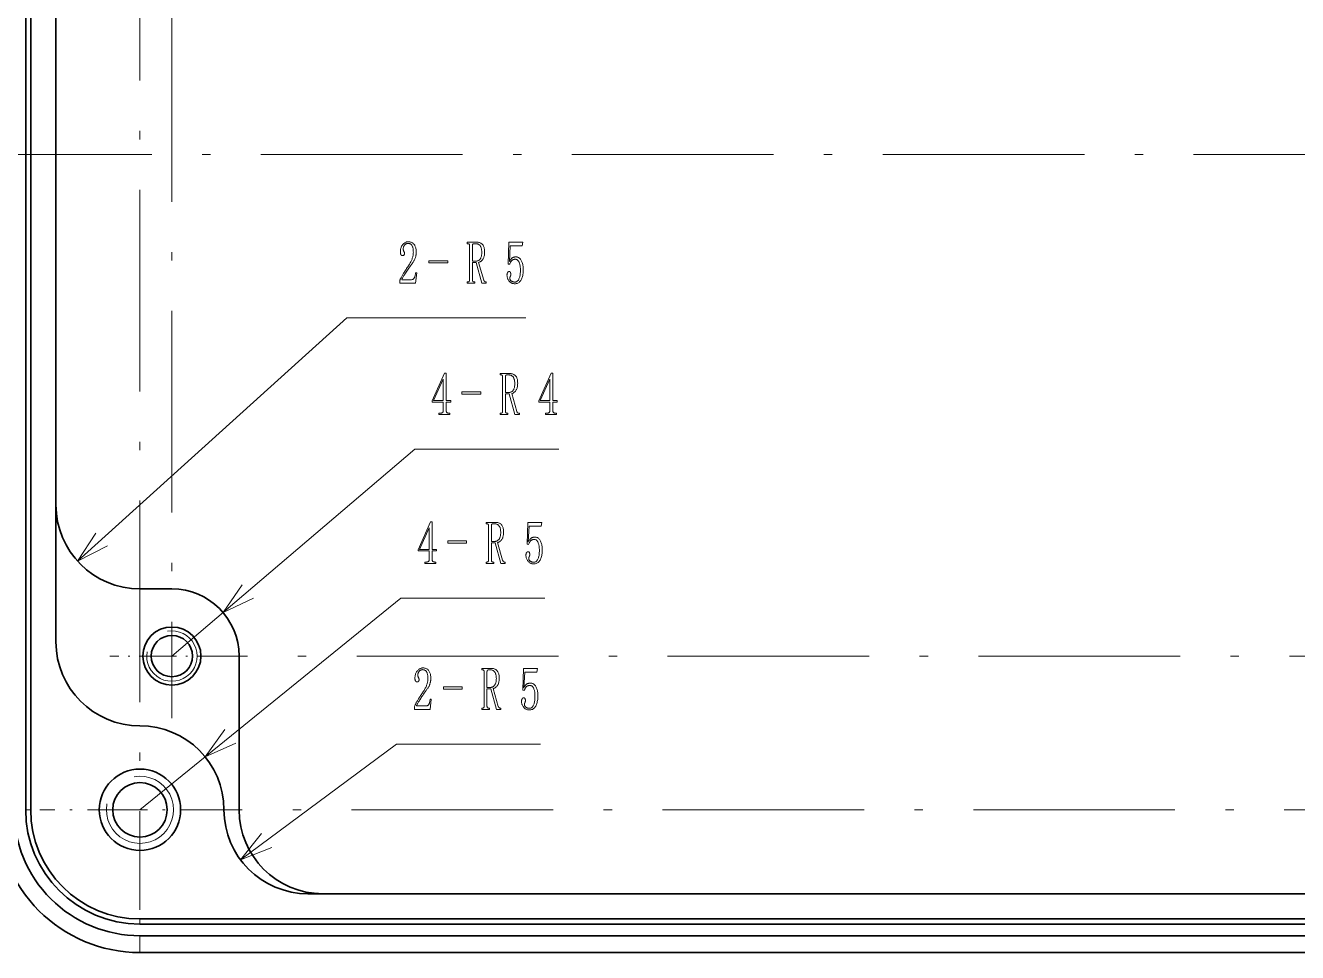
# Model space of a CAD drawing. Extents: x 20 to 415, y 10 to 290.
# Drawn here: x 95.7 to 171.4, y 81.9 to 137.1 of the extents above; entities that cross this region are included whole.
import ezdxf

# ---------------------------------------------------------------- set-up
doc = ezdxf.new("R2010")
doc.units = 0
doc.linetypes.add('DASHDOT', pattern=[18.5, 12, -3, 0.5, -3])

msp = doc.modelspace()

# ---------------------------------------------------------------- linework, layer by layer
at = {"color": 7, "lineweight": 35}
for p, q in [((95.734, 168.392), (95.734, 90.392)), ((96.034, 168.392), (96.034, 90.392)), ((97.534, 100.392), (97.534, 158.392)), ((205.534, 85.392), (112.534, 85.392)), ((102.534, 83.892), (215.534, 83.892)), ((102.534, 83.592), (215.534, 83.592)), ((102.534, 82.892), (215.534, 82.892)), ((102.534, 81.892), (215.534, 81.892))]:
    msp.add_line(p, q, dxfattribs=at)
at = {"color": 7, "linetype": 'DASHDOT', "lineweight": 13}
for p, q in [((102.534, 164.301), (102.534, 84.43)), ((104.434, 157.088), (104.434, 95.847)), ((91.234, 129.392), (226.834, 129.392)), ((219.931, 99.542), (107.581, 99.542)), ((219.626, 90.392), (106.338, 90.392))]:
    msp.add_line(p, q, dxfattribs=at)
at = {"color": 7, "lineweight": 13}
msp.add_line((98.826, 105.187), (114.843, 119.679), dxfattribs=at)
at = {"color": 7, "lineweight": 13, "ltscale": 0.266497}
msp.add_line((114.843, 119.679), (125.503, 119.679), dxfattribs=at)
at = {"color": 7, "lineweight": 13, "ltscale": 0.475}
msp.add_line((104.434, 99.542), (118.897, 111.864), dxfattribs=at)
at = {"color": 7, "lineweight": 13, "ltscale": 0.213928}
msp.add_line((118.897, 111.864), (127.454, 111.864), dxfattribs=at)
at = {"color": 7, "lineweight": 35, "ltscale": 0.0475}
msp.add_line((104.434, 103.542), (102.534, 103.542), dxfattribs=at)
at = {"color": 7, "lineweight": 13, "ltscale": 0.5}
msp.add_line((102.534, 90.392), (118.06, 102.999), dxfattribs=at)
at = {"color": 7, "lineweight": 13, "ltscale": 0.214286}
for p, q in [((118.06, 102.999), (126.631, 102.999)), ((117.799, 94.306), (126.371, 94.306))]:
    msp.add_line(p, q, dxfattribs=at)
at = {"color": 7, "linetype": 'DASHDOT', "lineweight": 13, "ltscale": 0.184719}
msp.add_line((108.128, 99.542), (100.74, 99.542), dxfattribs=at)
at = {"color": 7, "lineweight": 35, "ltscale": 0.22875}
msp.add_line((108.434, 99.542), (108.434, 90.392), dxfattribs=at)
at = {"color": 7, "lineweight": 13, "ltscale": 0.289021}
msp.add_line((108.521, 87.409), (117.799, 94.306), dxfattribs=at)
at = {"color": 7, "lineweight": 13, "ltscale": 0.0075}
for p, q in [((95.734, 90.392), (96.034, 90.392)), ((102.534, 83.592), (102.534, 83.892))]:
    msp.add_line(p, q, dxfattribs=at)
at = {"color": 7, "linetype": 'DASHDOT', "lineweight": 13, "ltscale": 0.298086}
msp.add_line((108.496, 90.392), (96.572, 90.392), dxfattribs=at)
at = {"color": 7, "lineweight": 13, "ltscale": 0.025}
msp.add_line((102.534, 81.892), (102.534, 82.892), dxfattribs=at)
at = {"color": 7, "lineweight": 13}
for points in [[(118.803, 123.579), (118.802, 123.629), (118.8, 123.677), (118.796, 123.722), (118.79, 123.765), (118.783, 123.806), (118.775, 123.844), (118.765, 123.879), (118.753, 123.913), (118.739, 123.943), (118.724, 123.972), (118.708, 123.998), (118.69, 124.021), (118.67, 124.041), (118.649, 124.059), (118.626, 124.074), (118.602, 124.086), (118.576, 124.095), (118.548, 124.102), (118.519, 124.106), (118.489, 124.107), (118.466, 124.107), (118.444, 124.104), (118.423, 124.099), (118.402, 124.093), (118.382, 124.084), (118.362, 124.074), (118.343, 124.062), (118.324, 124.048), (118.306, 124.032), (118.289, 124.015), (118.272, 123.996), (118.258, 123.975), (118.245, 123.954), (118.234, 123.932), (118.224, 123.909), (118.217, 123.885), (118.211, 123.86), (118.206, 123.834), (118.204, 123.807), (118.203, 123.779), (118.203, 123.762), (118.204, 123.746), (118.206, 123.73), (118.209, 123.715), (118.212, 123.7), (118.216, 123.686), (118.221, 123.673), (118.226, 123.66), (118.232, 123.648), (118.239, 123.636), (118.246, 123.625), (118.252, 123.613), (118.257, 123.602), (118.262, 123.59), (118.266, 123.579), (118.269, 123.567), (118.271, 123.556), (118.273, 123.545), (118.274, 123.533), (118.274, 123.522), (118.274, 123.508), (118.273, 123.495), (118.272, 123.482), (118.27, 123.47), (118.267, 123.459), (118.264, 123.449), (118.26, 123.439), (118.256, 123.43), (118.251, 123.422), (118.246, 123.415), (118.24, 123.408), (118.234, 123.402), (118.227, 123.396), (118.221, 123.392), (118.214, 123.388), (118.206, 123.385), (118.199, 123.382), (118.191, 123.38), (118.183, 123.379), (118.174, 123.379), (118.161, 123.379), (118.147, 123.381), (118.135, 123.383), (118.123, 123.387), (118.112, 123.391), (118.102, 123.397), (118.092, 123.403), (118.083, 123.411), (118.075, 123.419), (118.067, 123.429), (118.061, 123.44), (118.054, 123.451), (118.049, 123.465), (118.044, 123.479), (118.041, 123.495), (118.037, 123.512), (118.035, 123.53), (118.033, 123.55), (118.032, 123.571), (118.032, 123.593), (118.033, 123.652), (118.038, 123.707), (118.045, 123.76), (118.056, 123.81), (118.069, 123.857), (118.086, 123.902), (118.105, 123.943), (118.128, 123.982), (118.153, 124.017), (118.182, 124.05), (118.212, 124.08), (118.242, 124.107), (118.274, 124.13), (118.305, 124.151), (118.337, 124.168), (118.369, 124.182), (118.402, 124.193), (118.435, 124.201), (118.469, 124.206), (118.503, 124.207), (118.55, 124.206), (118.595, 124.201), (118.637, 124.192), (118.677, 124.18), (118.714, 124.165), (118.748, 124.146), (118.78, 124.123), (118.809, 124.098), (118.836, 124.069), (118.86, 124.036), (118.882, 124.001), (118.901, 123.964), (118.918, 123.925), (118.933, 123.885), (118.946, 123.843), (118.956, 123.799), (118.964, 123.754), (118.97, 123.707), (118.973, 123.658), (118.974, 123.607), (118.974, 123.573), (118.972, 123.539), (118.97, 123.505), (118.966, 123.47), (118.962, 123.436), (118.956, 123.402), (118.95, 123.367), (118.942, 123.333), (118.934, 123.299), (118.924, 123.265), (118.914, 123.23), (118.901, 123.197), (118.887, 123.163), (118.872, 123.13), (118.855, 123.097), (118.836, 123.064), (118.816, 123.032), (118.794, 122.999), (118.771, 122.968), (118.746, 122.936), (118.69, 122.858), (118.637, 122.782), (118.586, 122.71), (118.538, 122.64), (118.492, 122.574), (118.449, 122.51), (118.409, 122.45), (118.371, 122.392), (118.336, 122.338), (118.303, 122.286), (118.273, 122.238), (118.245, 122.193), (118.22, 122.151), (118.198, 122.112), (118.178, 122.077), (118.161, 122.045), (118.146, 122.017), (118.134, 121.991), (118.124, 121.969), (118.117, 121.95), (118.703, 121.95), (118.723, 121.951), (118.741, 121.954), (118.759, 121.959), (118.776, 121.966), (118.792, 121.975), (118.808, 121.986), (118.822, 121.999), (118.836, 122.014), (118.848, 122.031), (118.86, 122.05), (118.871, 122.071), (118.881, 122.094), (118.891, 122.119), (118.899, 122.146), (118.907, 122.175), (118.913, 122.206), (118.919, 122.239), (118.924, 122.274), (118.928, 122.311), (118.932, 122.35), (119.003, 122.35), (118.932, 121.736), (118.003, 121.736), (118.003, 121.922), (118.015, 121.948), (118.028, 121.976), (118.042, 122.005), (118.058, 122.036), (118.074, 122.068), (118.092, 122.102), (118.111, 122.137), (118.131, 122.173), (118.152, 122.211), (118.174, 122.25), (118.198, 122.291), (118.223, 122.333), (118.249, 122.377), (118.277, 122.422), (118.307, 122.468), (118.337, 122.516), (118.369, 122.565), (118.403, 122.616), (118.438, 122.668), (118.474, 122.722), (118.508, 122.77), (118.539, 122.818), (118.569, 122.865), (118.597, 122.911), (118.623, 122.957), (118.647, 123.003), (118.669, 123.048), (118.689, 123.092), (118.708, 123.136), (118.724, 123.179), (118.739, 123.221), (118.753, 123.263), (118.765, 123.305), (118.775, 123.346), (118.783, 123.386), (118.79, 123.426), (118.796, 123.465), (118.8, 123.503), (118.802, 123.541)], [(123.046, 123.607), (123.045, 123.552), (123.042, 123.498), (123.036, 123.448), (123.029, 123.399), (123.019, 123.354), (123.007, 123.311), (122.993, 123.27), (122.977, 123.233), (122.959, 123.197), (122.939, 123.165), (122.917, 123.134), (122.894, 123.107), (122.871, 123.082), (122.847, 123.059), (122.823, 123.04), (122.797, 123.022), (122.771, 123.008), (122.744, 122.995), (122.717, 122.986), (122.689, 122.979), (122.989, 121.922), (122.994, 121.911), (123, 121.9), (123.005, 121.891), (123.01, 121.882), (123.016, 121.874), (123.02, 121.866), (123.025, 121.859), (123.03, 121.853), (123.034, 121.848), (123.039, 121.843), (123.043, 121.839), (123.048, 121.835), (123.052, 121.832), (123.057, 121.829), (123.062, 121.827), (123.067, 121.825), (123.072, 121.824), (123.078, 121.823), (123.083, 121.822), (123.089, 121.822), (123.146, 121.822), (123.146, 121.736), (122.874, 121.736), (122.546, 122.965), (122.317, 122.965), (122.317, 121.936), (122.318, 121.925), (122.318, 121.914), (122.319, 121.904), (122.321, 121.895), (122.323, 121.886), (122.325, 121.878), (122.328, 121.87), (122.331, 121.863), (122.335, 121.856), (122.339, 121.85), (122.343, 121.845), (122.348, 121.84), (122.354, 121.836), (122.359, 121.832), (122.366, 121.829), (122.372, 121.826), (122.379, 121.824), (122.387, 121.823), (122.395, 121.822), (122.403, 121.822), (122.46, 121.822), (122.46, 121.736), (122.003, 121.736), (122.003, 121.822), (122.06, 121.822), (122.071, 121.822), (122.081, 121.823), (122.091, 121.824), (122.099, 121.826), (122.107, 121.829), (122.113, 121.832), (122.119, 121.836), (122.124, 121.84), (122.128, 121.845), (122.132, 121.85), (122.134, 121.856), (122.137, 121.863), (122.139, 121.87), (122.141, 121.878), (122.142, 121.886), (122.144, 121.895), (122.145, 121.904), (122.145, 121.914), (122.146, 121.925), (122.146, 121.936), (122.146, 123.979), (122.146, 123.99), (122.145, 124.001), (122.145, 124.011), (122.144, 124.02), (122.142, 124.029), (122.141, 124.037), (122.139, 124.045), (122.137, 124.052), (122.134, 124.059), (122.132, 124.065), (122.128, 124.07), (122.124, 124.075), (122.119, 124.079), (122.113, 124.083), (122.107, 124.086), (122.099, 124.089), (122.091, 124.091), (122.081, 124.092), (122.071, 124.093), (122.06, 124.093), (122.003, 124.093), (122.003, 124.179), (122.574, 124.179), (122.619, 124.177), (122.662, 124.173), (122.702, 124.166), (122.74, 124.156), (122.776, 124.143), (122.81, 124.127), (122.842, 124.109), (122.872, 124.087), (122.899, 124.063), (122.924, 124.036), (122.948, 124.006), (122.968, 123.973), (122.986, 123.937), (123.002, 123.899), (123.016, 123.857), (123.026, 123.813), (123.035, 123.766), (123.041, 123.716), (123.045, 123.663)], [(124.917, 123.307), (124.954, 123.305), (124.989, 123.299), (125.023, 123.289), (125.056, 123.274), (125.087, 123.256), (125.117, 123.233), (125.146, 123.206), (125.173, 123.175), (125.2, 123.14), (125.224, 123.1), (125.248, 123.058), (125.268, 123.012), (125.286, 122.964), (125.302, 122.913), (125.316, 122.859), (125.326, 122.803), (125.335, 122.744), (125.341, 122.682), (125.345, 122.618), (125.346, 122.55), (125.345, 122.475), (125.341, 122.402), (125.334, 122.333), (125.325, 122.267), (125.314, 122.204), (125.3, 122.144), (125.283, 122.087), (125.264, 122.034), (125.242, 121.983), (125.217, 121.936), (125.19, 121.893), (125.161, 121.854), (125.129, 121.819), (125.094, 121.79), (125.057, 121.765), (125.017, 121.744), (124.974, 121.728), (124.929, 121.717), (124.882, 121.71), (124.832, 121.707), (124.795, 121.709), (124.759, 121.713), (124.725, 121.721), (124.691, 121.731), (124.658, 121.745), (124.627, 121.761), (124.596, 121.781), (124.566, 121.803), (124.538, 121.829), (124.51, 121.857), (124.484, 121.888), (124.461, 121.92), (124.441, 121.953), (124.423, 121.988), (124.408, 122.024), (124.396, 122.061), (124.387, 122.099), (124.38, 122.139), (124.376, 122.18), (124.374, 122.222), (124.375, 122.239), (124.376, 122.255), (124.378, 122.271), (124.38, 122.287), (124.383, 122.302), (124.387, 122.317), (124.392, 122.331), (124.397, 122.345), (124.403, 122.359), (124.41, 122.372), (124.418, 122.384), (124.425, 122.395), (124.434, 122.405), (124.442, 122.413), (124.451, 122.42), (124.461, 122.426), (124.471, 122.43), (124.481, 122.433), (124.492, 122.435), (124.503, 122.436), (124.514, 122.435), (124.524, 122.434), (124.534, 122.431), (124.543, 122.427), (124.551, 122.422), (124.559, 122.415), (124.566, 122.408), (124.572, 122.399), (124.577, 122.39), (124.582, 122.379), (124.586, 122.368), (124.589, 122.357), (124.593, 122.346), (124.595, 122.335), (124.598, 122.325), (124.6, 122.315), (124.601, 122.306), (124.602, 122.297), (124.603, 122.288), (124.603, 122.279), (124.603, 122.262), (124.602, 122.246), (124.6, 122.231), (124.598, 122.216), (124.596, 122.202), (124.593, 122.189), (124.589, 122.176), (124.585, 122.165), (124.58, 122.154), (124.574, 122.143), (124.569, 122.133), (124.564, 122.123), (124.56, 122.113), (124.556, 122.102), (124.553, 122.091), (124.55, 122.081), (124.548, 122.07), (124.547, 122.059), (124.546, 122.047), (124.546, 122.036), (124.547, 122.014), (124.55, 121.993), (124.554, 121.973), (124.561, 121.954), (124.569, 121.936), (124.579, 121.919), (124.591, 121.904), (124.605, 121.89), (124.621, 121.877), (124.639, 121.865), (124.658, 121.854), (124.677, 121.844), (124.696, 121.835), (124.716, 121.828), (124.737, 121.822), (124.758, 121.817), (124.779, 121.813), (124.801, 121.81), (124.823, 121.808), (124.846, 121.807), (124.877, 121.809), (124.906, 121.815), (124.934, 121.824), (124.96, 121.837), (124.985, 121.854), (125.009, 121.874), (125.031, 121.898), (125.052, 121.926), (125.071, 121.958), (125.089, 121.993), (125.105, 122.032), (125.12, 122.074), (125.132, 122.119), (125.144, 122.167), (125.153, 122.218), (125.161, 122.273), (125.167, 122.33), (125.171, 122.391), (125.174, 122.455), (125.174, 122.522), (125.174, 122.578), (125.171, 122.632), (125.167, 122.684), (125.162, 122.733), (125.155, 122.781), (125.146, 122.826), (125.136, 122.869), (125.124, 122.91), (125.111, 122.949), (125.096, 122.986), (125.08, 123.02), (125.062, 123.05), (125.043, 123.077), (125.023, 123.1), (125.001, 123.12), (124.978, 123.136), (124.954, 123.149), (124.929, 123.157), (124.902, 123.163), (124.874, 123.165), (124.852, 123.164), (124.83, 123.162), (124.809, 123.159), (124.789, 123.155), (124.769, 123.15), (124.75, 123.144), (124.732, 123.137), (124.714, 123.128), (124.698, 123.118), (124.682, 123.107), (124.666, 123.095), (124.65, 123.079), (124.635, 123.062), (124.62, 123.041), (124.605, 123.018), (124.59, 122.993), (124.575, 122.964), (124.56, 122.934), (124.546, 122.9), (124.532, 122.865), (124.446, 122.879), (124.489, 124.179), (125.317, 124.179), (125.274, 123.965), (124.56, 123.965), (124.517, 123.022), (124.537, 123.06), (124.557, 123.095), (124.577, 123.128), (124.597, 123.157), (124.617, 123.182), (124.637, 123.205), (124.657, 123.225), (124.677, 123.241), (124.697, 123.254), (124.717, 123.265), (124.737, 123.273), (124.757, 123.28), (124.777, 123.286), (124.797, 123.292), (124.817, 123.297), (124.837, 123.301), (124.857, 123.304), (124.877, 123.306), (124.897, 123.307)], [(122.317, 123.05), (122.532, 123.05), (122.56, 123.052), (122.587, 123.055), (122.613, 123.062), (122.639, 123.071), (122.664, 123.082), (122.688, 123.097), (122.711, 123.113), (122.733, 123.133), (122.754, 123.154), (122.774, 123.179), (122.793, 123.206), (122.81, 123.236), (122.825, 123.269), (122.838, 123.305), (122.849, 123.343), (122.858, 123.385), (122.865, 123.429), (122.87, 123.476), (122.873, 123.526), (122.874, 123.579), (122.874, 123.626), (122.871, 123.672), (122.867, 123.715), (122.861, 123.756), (122.853, 123.795), (122.844, 123.832), (122.832, 123.866), (122.82, 123.899), (122.805, 123.929), (122.789, 123.957), (122.771, 123.983), (122.75, 124.006), (122.728, 124.027), (122.704, 124.044), (122.678, 124.059), (122.65, 124.071), (122.62, 124.081), (122.588, 124.088), (122.553, 124.092), (122.517, 124.093), (122.403, 124.093), (122.395, 124.093), (122.387, 124.092), (122.379, 124.091), (122.372, 124.089), (122.366, 124.086), (122.359, 124.083), (122.354, 124.079), (122.348, 124.075), (122.343, 124.07), (122.339, 124.065), (122.335, 124.059), (122.331, 124.052), (122.328, 124.045), (122.325, 124.037), (122.323, 124.029), (122.321, 124.02), (122.319, 124.011), (122.318, 124.001), (122.318, 123.99), (122.317, 123.979)], [(119.732, 122.95), (119.732, 123.079), (120.846, 123.079), (120.846, 122.95)], [(120.754, 114.192), (120.754, 114.173), (120.755, 114.154), (120.757, 114.137), (120.76, 114.121), (120.763, 114.106), (120.767, 114.093), (120.771, 114.08), (120.777, 114.069), (120.783, 114.058), (120.79, 114.049), (120.797, 114.041), (120.805, 114.034), (120.814, 114.027), (120.824, 114.022), (120.834, 114.017), (120.845, 114.013), (120.857, 114.01), (120.87, 114.008), (120.883, 114.007), (120.897, 114.006), (120.982, 114.006), (120.982, 113.921), (120.325, 113.921), (120.325, 114.006), (120.44, 114.006), (120.456, 114.007), (120.472, 114.008), (120.486, 114.01), (120.499, 114.013), (120.511, 114.017), (120.522, 114.022), (120.532, 114.027), (120.54, 114.034), (120.548, 114.041), (120.554, 114.049), (120.559, 114.058), (120.564, 114.069), (120.568, 114.08), (120.572, 114.093), (120.575, 114.106), (120.578, 114.121), (120.58, 114.137), (120.581, 114.154), (120.582, 114.173), (120.582, 114.192), (120.582, 114.664), (119.925, 114.664), (119.925, 114.735), (120.654, 116.392), (120.754, 116.392), (120.754, 114.749), (121.025, 114.749), (121.025, 114.664), (120.754, 114.664)], [(120.582, 116.035), (120.011, 114.749), (120.582, 114.749)], [(125.011, 115.792), (125.01, 115.736), (125.007, 115.683), (125.001, 115.632), (124.994, 115.584), (124.984, 115.539), (124.972, 115.496), (124.959, 115.455), (124.942, 115.417), (124.924, 115.382), (124.904, 115.349), (124.882, 115.319), (124.86, 115.292), (124.836, 115.267), (124.812, 115.244), (124.788, 115.224), (124.762, 115.207), (124.736, 115.192), (124.71, 115.18), (124.682, 115.171), (124.654, 115.164), (124.954, 114.106), (124.96, 114.095), (124.965, 114.085), (124.97, 114.075), (124.976, 114.066), (124.981, 114.058), (124.986, 114.051), (124.99, 114.044), (124.995, 114.038), (125, 114.033), (125.004, 114.028), (125.008, 114.024), (125.013, 114.02), (125.017, 114.017), (125.022, 114.014), (125.027, 114.012), (125.032, 114.01), (125.037, 114.008), (125.043, 114.007), (125.048, 114.007), (125.054, 114.006), (125.111, 114.006), (125.111, 113.921), (124.84, 113.921), (124.511, 115.149), (124.282, 115.149), (124.282, 114.121), (124.283, 114.11), (124.283, 114.099), (124.284, 114.089), (124.286, 114.08), (124.288, 114.071), (124.29, 114.062), (124.293, 114.055), (124.296, 114.048), (124.3, 114.041), (124.304, 114.035), (124.308, 114.03), (124.313, 114.025), (124.319, 114.02), (124.324, 114.017), (124.331, 114.014), (124.337, 114.011), (124.344, 114.009), (124.352, 114.008), (124.36, 114.007), (124.368, 114.006), (124.425, 114.006), (124.425, 113.921), (123.968, 113.921), (123.968, 114.006), (124.025, 114.006), (124.036, 114.007), (124.046, 114.008), (124.056, 114.009), (124.064, 114.011), (124.072, 114.014), (124.078, 114.017), (124.084, 114.02), (124.089, 114.025), (124.093, 114.03), (124.097, 114.035), (124.099, 114.041), (124.102, 114.048), (124.104, 114.055), (124.106, 114.062), (124.107, 114.071), (124.109, 114.08), (124.11, 114.089), (124.11, 114.099), (124.111, 114.11), (124.111, 114.121), (124.111, 116.164), (124.111, 116.175), (124.11, 116.185), (124.11, 116.195), (124.109, 116.205), (124.107, 116.214), (124.106, 116.222), (124.104, 116.23), (124.102, 116.237), (124.099, 116.243), (124.097, 116.249), (124.093, 116.255), (124.089, 116.26), (124.084, 116.264), (124.078, 116.268), (124.072, 116.271), (124.064, 116.273), (124.056, 116.275), (124.046, 116.277), (124.036, 116.278), (124.025, 116.278), (123.968, 116.278), (123.968, 116.364), (124.54, 116.364), (124.584, 116.362), (124.627, 116.358), (124.667, 116.351), (124.705, 116.341), (124.741, 116.328), (124.775, 116.312), (124.807, 116.294), (124.837, 116.272), (124.864, 116.248), (124.89, 116.221), (124.913, 116.191), (124.933, 116.158), (124.952, 116.122), (124.967, 116.084), (124.981, 116.042), (124.992, 115.998), (125, 115.951), (125.006, 115.901), (125.01, 115.848)], [(124.282, 115.235), (124.497, 115.235), (124.525, 115.236), (124.552, 115.24), (124.579, 115.247), (124.604, 115.256), (124.629, 115.267), (124.653, 115.281), (124.676, 115.298), (124.698, 115.317), (124.719, 115.339), (124.74, 115.364), (124.759, 115.391), (124.776, 115.421), (124.791, 115.454), (124.804, 115.489), (124.815, 115.528), (124.824, 115.569), (124.831, 115.614), (124.836, 115.661), (124.839, 115.711), (124.84, 115.764), (124.839, 115.811), (124.836, 115.856), (124.832, 115.9), (124.826, 115.941), (124.818, 115.98), (124.809, 116.016), (124.798, 116.051), (124.785, 116.084), (124.77, 116.114), (124.754, 116.142), (124.736, 116.168), (124.716, 116.191), (124.693, 116.211), (124.669, 116.229), (124.643, 116.244), (124.615, 116.256), (124.585, 116.266), (124.553, 116.272), (124.519, 116.277), (124.482, 116.278), (124.368, 116.278), (124.36, 116.278), (124.352, 116.277), (124.344, 116.275), (124.337, 116.273), (124.331, 116.271), (124.324, 116.268), (124.319, 116.264), (124.313, 116.26), (124.308, 116.255), (124.304, 116.249), (124.3, 116.243), (124.296, 116.237), (124.293, 116.23), (124.29, 116.222), (124.288, 116.214), (124.286, 116.205), (124.284, 116.195), (124.283, 116.185), (124.283, 116.175), (124.282, 116.164)], [(127.097, 114.192), (127.097, 114.173), (127.098, 114.154), (127.1, 114.137), (127.102, 114.121), (127.106, 114.106), (127.11, 114.093), (127.114, 114.08), (127.12, 114.069), (127.126, 114.058), (127.132, 114.049), (127.14, 114.041), (127.148, 114.034), (127.157, 114.027), (127.167, 114.022), (127.177, 114.017), (127.188, 114.013), (127.2, 114.01), (127.212, 114.008), (127.226, 114.007), (127.24, 114.006), (127.325, 114.006), (127.325, 113.921), (126.668, 113.921), (126.668, 114.006), (126.782, 114.006), (126.799, 114.007), (126.814, 114.008), (126.829, 114.01), (126.842, 114.013), (126.854, 114.017), (126.865, 114.022), (126.874, 114.027), (126.883, 114.034), (126.89, 114.041), (126.897, 114.049), (126.902, 114.058), (126.907, 114.069), (126.911, 114.08), (126.915, 114.093), (126.918, 114.106), (126.921, 114.121), (126.923, 114.137), (126.924, 114.154), (126.925, 114.173), (126.925, 114.192), (126.925, 114.664), (126.268, 114.664), (126.268, 114.735), (126.997, 116.392), (127.097, 116.392), (127.097, 114.749), (127.368, 114.749), (127.368, 114.664), (127.097, 114.664)], [(126.925, 116.035), (126.354, 114.749), (126.925, 114.749)], [(121.697, 115.135), (121.697, 115.264), (122.811, 115.264), (122.811, 115.135)], [(119.917, 105.328), (119.917, 105.309), (119.918, 105.29), (119.92, 105.273), (119.922, 105.257), (119.926, 105.242), (119.93, 105.229), (119.934, 105.216), (119.94, 105.205), (119.946, 105.194), (119.952, 105.185), (119.96, 105.177), (119.968, 105.17), (119.977, 105.163), (119.987, 105.158), (119.997, 105.153), (120.008, 105.149), (120.02, 105.146), (120.032, 105.144), (120.046, 105.143), (120.06, 105.142), (120.145, 105.142), (120.145, 105.057), (119.488, 105.057), (119.488, 105.142), (119.602, 105.142), (119.619, 105.143), (119.634, 105.144), (119.649, 105.146), (119.662, 105.149), (119.674, 105.153), (119.685, 105.158), (119.694, 105.163), (119.703, 105.17), (119.71, 105.177), (119.717, 105.185), (119.722, 105.194), (119.727, 105.205), (119.731, 105.216), (119.735, 105.229), (119.738, 105.242), (119.741, 105.257), (119.743, 105.273), (119.744, 105.29), (119.745, 105.309), (119.745, 105.328), (119.745, 105.799), (119.088, 105.799), (119.088, 105.871), (119.817, 107.528), (119.917, 107.528), (119.917, 105.885), (120.188, 105.885), (120.188, 105.799), (119.917, 105.799)], [(124.174, 106.928), (124.173, 106.872), (124.17, 106.819), (124.164, 106.768), (124.157, 106.72), (124.147, 106.674), (124.135, 106.631), (124.121, 106.591), (124.105, 106.553), (124.087, 106.518), (124.067, 106.485), (124.045, 106.455), (124.022, 106.427), (123.999, 106.402), (123.975, 106.38), (123.951, 106.36), (123.925, 106.343), (123.899, 106.328), (123.872, 106.316), (123.845, 106.306), (123.817, 106.299), (124.117, 105.242), (124.122, 105.231), (124.128, 105.221), (124.133, 105.211), (124.138, 105.202), (124.143, 105.194), (124.148, 105.187), (124.153, 105.18), (124.158, 105.174), (124.162, 105.168), (124.167, 105.164), (124.171, 105.16), (124.176, 105.156), (124.18, 105.153), (124.185, 105.15), (124.19, 105.148), (124.195, 105.146), (124.2, 105.144), (124.206, 105.143), (124.211, 105.143), (124.217, 105.142), (124.274, 105.142), (124.274, 105.057), (124.002, 105.057), (123.674, 106.285), (123.445, 106.285), (123.445, 105.257), (123.445, 105.245), (123.446, 105.235), (123.447, 105.225), (123.449, 105.215), (123.451, 105.207), (123.453, 105.198), (123.456, 105.191), (123.459, 105.183), (123.463, 105.177), (123.467, 105.171), (123.471, 105.165), (123.476, 105.161), (123.481, 105.156), (123.487, 105.153), (123.493, 105.149), (123.5, 105.147), (123.507, 105.145), (123.515, 105.143), (123.523, 105.143), (123.531, 105.142), (123.588, 105.142), (123.588, 105.057), (123.131, 105.057), (123.131, 105.142), (123.188, 105.142), (123.199, 105.143), (123.209, 105.143), (123.219, 105.145), (123.227, 105.147), (123.235, 105.149), (123.241, 105.153), (123.247, 105.156), (123.252, 105.161), (123.256, 105.165), (123.26, 105.171), (123.262, 105.177), (123.265, 105.183), (123.267, 105.191), (123.269, 105.198), (123.27, 105.207), (123.272, 105.215), (123.273, 105.225), (123.273, 105.235), (123.274, 105.245), (123.274, 105.257), (123.274, 107.299), (123.274, 107.311), (123.273, 107.321), (123.273, 107.331), (123.272, 107.341), (123.27, 107.349), (123.269, 107.358), (123.267, 107.365), (123.265, 107.373), (123.262, 107.379), (123.26, 107.385), (123.256, 107.391), (123.252, 107.395), (123.247, 107.4), (123.241, 107.403), (123.235, 107.407), (123.227, 107.409), (123.219, 107.411), (123.209, 107.413), (123.199, 107.413), (123.188, 107.414), (123.131, 107.414), (123.131, 107.499), (123.702, 107.499), (123.747, 107.498), (123.79, 107.494), (123.83, 107.487), (123.868, 107.477), (123.904, 107.464), (123.938, 107.448), (123.97, 107.429), (124, 107.408), (124.027, 107.384), (124.052, 107.357), (124.075, 107.327), (124.096, 107.294), (124.114, 107.258), (124.13, 107.219), (124.143, 107.178), (124.154, 107.134), (124.163, 107.087), (124.169, 107.037), (124.173, 106.984)], [(126.045, 106.628), (126.082, 106.626), (126.117, 106.62), (126.151, 106.609), (126.184, 106.595), (126.215, 106.576), (126.245, 106.553), (126.274, 106.527), (126.301, 106.495), (126.327, 106.46), (126.352, 106.421), (126.375, 106.378), (126.396, 106.333), (126.414, 106.284), (126.43, 106.233), (126.443, 106.18), (126.454, 106.123), (126.463, 106.064), (126.469, 106.003), (126.473, 105.938), (126.474, 105.871), (126.473, 105.795), (126.469, 105.723), (126.462, 105.654), (126.453, 105.587), (126.442, 105.524), (126.428, 105.465), (126.411, 105.408), (126.392, 105.354), (126.37, 105.304), (126.345, 105.257), (126.318, 105.213), (126.289, 105.174), (126.257, 105.14), (126.222, 105.11), (126.185, 105.085), (126.145, 105.065), (126.102, 105.049), (126.057, 105.037), (126.01, 105.03), (125.96, 105.028), (125.923, 105.03), (125.887, 105.034), (125.853, 105.042), (125.819, 105.052), (125.786, 105.066), (125.755, 105.082), (125.724, 105.102), (125.694, 105.124), (125.666, 105.15), (125.638, 105.178), (125.612, 105.209), (125.589, 105.241), (125.569, 105.274), (125.551, 105.308), (125.536, 105.344), (125.524, 105.381), (125.515, 105.42), (125.508, 105.459), (125.504, 105.5), (125.502, 105.542), (125.503, 105.559), (125.504, 105.576), (125.506, 105.592), (125.508, 105.607), (125.511, 105.623), (125.515, 105.637), (125.52, 105.652), (125.525, 105.666), (125.531, 105.679), (125.538, 105.692), (125.545, 105.705), (125.553, 105.715), (125.561, 105.725), (125.57, 105.733), (125.579, 105.741), (125.589, 105.746), (125.599, 105.751), (125.609, 105.754), (125.62, 105.756), (125.631, 105.757), (125.642, 105.756), (125.652, 105.754), (125.662, 105.751), (125.671, 105.747), (125.679, 105.742), (125.687, 105.736), (125.693, 105.729), (125.7, 105.72), (125.705, 105.71), (125.71, 105.699), (125.714, 105.688), (125.717, 105.677), (125.72, 105.666), (125.723, 105.656), (125.726, 105.646), (125.728, 105.636), (125.729, 105.626), (125.73, 105.617), (125.731, 105.608), (125.731, 105.599), (125.731, 105.583), (125.73, 105.567), (125.728, 105.551), (125.726, 105.537), (125.724, 105.523), (125.721, 105.509), (125.717, 105.497), (125.713, 105.485), (125.708, 105.474), (125.702, 105.464), (125.697, 105.454), (125.692, 105.443), (125.688, 105.433), (125.684, 105.423), (125.681, 105.412), (125.678, 105.401), (125.676, 105.39), (125.675, 105.379), (125.674, 105.368), (125.674, 105.357), (125.675, 105.334), (125.678, 105.313), (125.682, 105.293), (125.689, 105.274), (125.697, 105.257), (125.707, 105.24), (125.719, 105.225), (125.733, 105.21), (125.749, 105.197), (125.767, 105.185), (125.785, 105.174), (125.805, 105.165), (125.824, 105.156), (125.844, 105.149), (125.865, 105.142), (125.886, 105.137), (125.907, 105.133), (125.929, 105.13), (125.951, 105.129), (125.974, 105.128), (126.005, 105.13), (126.034, 105.135), (126.062, 105.145), (126.088, 105.158), (126.113, 105.174), (126.137, 105.195), (126.159, 105.219), (126.18, 105.247), (126.199, 105.278), (126.217, 105.314), (126.233, 105.352), (126.248, 105.394), (126.26, 105.439), (126.272, 105.487), (126.281, 105.539), (126.289, 105.593), (126.295, 105.651), (126.299, 105.711), (126.302, 105.775), (126.302, 105.842), (126.302, 105.898), (126.299, 105.952), (126.295, 106.004), (126.29, 106.054), (126.283, 106.101), (126.274, 106.147), (126.264, 106.19), (126.252, 106.231), (126.239, 106.27), (126.224, 106.307), (126.207, 106.341), (126.19, 106.371), (126.171, 106.398), (126.151, 106.421), (126.129, 106.441), (126.106, 106.457), (126.082, 106.469), (126.057, 106.478), (126.03, 106.483), (126.002, 106.485), (125.98, 106.485), (125.958, 106.483), (125.937, 106.48), (125.917, 106.476), (125.897, 106.471), (125.878, 106.465), (125.86, 106.457), (125.842, 106.449), (125.826, 106.439), (125.81, 106.428), (125.794, 106.415), (125.778, 106.4), (125.763, 106.382), (125.748, 106.362), (125.733, 106.339), (125.718, 106.313), (125.703, 106.285), (125.688, 106.254), (125.674, 106.221), (125.66, 106.185), (125.574, 106.199), (125.617, 107.499), (126.445, 107.499), (126.402, 107.285), (125.688, 107.285), (125.645, 106.342), (125.665, 106.381), (125.685, 106.416), (125.705, 106.448), (125.725, 106.477), (125.745, 106.503), (125.765, 106.526), (125.785, 106.545), (125.805, 106.562), (125.825, 106.575), (125.845, 106.585), (125.865, 106.593), (125.885, 106.601), (125.905, 106.607), (125.925, 106.613), (125.945, 106.617), (125.965, 106.621), (125.985, 106.624), (126.005, 106.626), (126.025, 106.628)], [(119.745, 107.171), (119.174, 105.885), (119.745, 105.885)], [(123.445, 106.371), (123.66, 106.371), (123.688, 106.372), (123.715, 106.376), (123.741, 106.382), (123.767, 106.391), (123.792, 106.403), (123.816, 106.417), (123.839, 106.434), (123.861, 106.453), (123.882, 106.475), (123.902, 106.499), (123.921, 106.527), (123.938, 106.557), (123.953, 106.589), (123.966, 106.625), (123.977, 106.664), (123.986, 106.705), (123.993, 106.749), (123.998, 106.797), (124.001, 106.847), (124.002, 106.899), (124.002, 106.947), (123.999, 106.992), (123.995, 107.036), (123.989, 107.077), (123.981, 107.116), (123.972, 107.152), (123.96, 107.187), (123.948, 107.219), (123.933, 107.25), (123.917, 107.278), (123.899, 107.304), (123.878, 107.327), (123.856, 107.347), (123.832, 107.365), (123.806, 107.38), (123.778, 107.392), (123.748, 107.402), (123.716, 107.408), (123.681, 107.412), (123.645, 107.414), (123.531, 107.414), (123.523, 107.413), (123.515, 107.413), (123.507, 107.411), (123.5, 107.409), (123.493, 107.407), (123.487, 107.403), (123.481, 107.4), (123.476, 107.395), (123.471, 107.391), (123.467, 107.385), (123.463, 107.379), (123.459, 107.373), (123.456, 107.365), (123.453, 107.358), (123.451, 107.349), (123.449, 107.341), (123.447, 107.331), (123.446, 107.321), (123.445, 107.311), (123.445, 107.299)], [(120.86, 106.271), (120.86, 106.399), (121.974, 106.399), (121.974, 106.271)], [(119.671, 98.206), (119.67, 98.256), (119.668, 98.304), (119.664, 98.349), (119.658, 98.392), (119.651, 98.433), (119.642, 98.471), (119.632, 98.506), (119.62, 98.54), (119.607, 98.57), (119.592, 98.599), (119.576, 98.624), (119.558, 98.648), (119.538, 98.668), (119.517, 98.686), (119.494, 98.7), (119.47, 98.713), (119.444, 98.722), (119.416, 98.729), (119.387, 98.733), (119.356, 98.734), (119.334, 98.733), (119.312, 98.731), (119.29, 98.726), (119.27, 98.72), (119.249, 98.711), (119.23, 98.701), (119.21, 98.689), (119.192, 98.675), (119.174, 98.659), (119.156, 98.642), (119.14, 98.622), (119.126, 98.602), (119.113, 98.581), (119.102, 98.559), (119.092, 98.536), (119.084, 98.512), (119.078, 98.487), (119.074, 98.461), (119.072, 98.434), (119.071, 98.406), (119.071, 98.389), (119.072, 98.373), (119.074, 98.357), (119.076, 98.342), (119.08, 98.327), (119.084, 98.313), (119.088, 98.3), (119.094, 98.287), (119.1, 98.275), (119.106, 98.263), (119.113, 98.252), (119.119, 98.24), (119.125, 98.229), (119.129, 98.217), (119.133, 98.206), (119.136, 98.194), (119.139, 98.183), (119.141, 98.172), (119.142, 98.16), (119.142, 98.149), (119.142, 98.135), (119.141, 98.122), (119.14, 98.109), (119.138, 98.097), (119.135, 98.086), (119.132, 98.076), (119.128, 98.066), (119.124, 98.057), (119.119, 98.049), (119.114, 98.042), (119.108, 98.035), (119.102, 98.029), (119.095, 98.023), (119.089, 98.019), (119.081, 98.015), (119.074, 98.012), (119.067, 98.009), (119.059, 98.007), (119.051, 98.006), (119.042, 98.006), (119.028, 98.006), (119.015, 98.008), (119.003, 98.01), (118.991, 98.014), (118.98, 98.018), (118.969, 98.024), (118.96, 98.03), (118.951, 98.038), (118.943, 98.046), (118.935, 98.056), (118.928, 98.066), (118.922, 98.078), (118.917, 98.092), (118.912, 98.106), (118.908, 98.122), (118.905, 98.139), (118.903, 98.157), (118.901, 98.177), (118.9, 98.198), (118.899, 98.22), (118.901, 98.279), (118.905, 98.334), (118.913, 98.387), (118.923, 98.437), (118.937, 98.484), (118.953, 98.529), (118.973, 98.57), (118.995, 98.609), (119.021, 98.644), (119.049, 98.677), (119.08, 98.707), (119.11, 98.734), (119.141, 98.757), (119.173, 98.778), (119.205, 98.795), (119.237, 98.809), (119.27, 98.82), (119.303, 98.828), (119.337, 98.833), (119.371, 98.834), (119.418, 98.833), (119.463, 98.828), (119.505, 98.819), (119.544, 98.807), (119.581, 98.792), (119.616, 98.773), (119.648, 98.75), (119.677, 98.725), (119.704, 98.696), (119.728, 98.663), (119.75, 98.628), (119.769, 98.591), (119.786, 98.552), (119.801, 98.512), (119.814, 98.47), (119.824, 98.426), (119.832, 98.381), (119.838, 98.334), (119.841, 98.285), (119.842, 98.234), (119.842, 98.2), (119.84, 98.166), (119.838, 98.132), (119.834, 98.097), (119.83, 98.063), (119.824, 98.029), (119.818, 97.994), (119.81, 97.96), (119.802, 97.926), (119.792, 97.892), (119.781, 97.857), (119.769, 97.824), (119.755, 97.79), (119.74, 97.757), (119.723, 97.724), (119.704, 97.691), (119.684, 97.659), (119.662, 97.626), (119.639, 97.595), (119.614, 97.563), (119.558, 97.484), (119.505, 97.409), (119.454, 97.336), (119.406, 97.267), (119.36, 97.2), (119.317, 97.137), (119.277, 97.076), (119.239, 97.019), (119.203, 96.964), (119.171, 96.913), (119.141, 96.865), (119.113, 96.82), (119.088, 96.778), (119.066, 96.739), (119.046, 96.704), (119.028, 96.672), (119.014, 96.643), (119.002, 96.618), (118.992, 96.596), (118.985, 96.577), (119.571, 96.577), (119.59, 96.578), (119.609, 96.581), (119.627, 96.586), (119.644, 96.593), (119.66, 96.602), (119.675, 96.613), (119.69, 96.626), (119.703, 96.641), (119.716, 96.658), (119.728, 96.677), (119.739, 96.698), (119.749, 96.721), (119.758, 96.746), (119.767, 96.773), (119.774, 96.802), (119.781, 96.833), (119.787, 96.866), (119.792, 96.901), (119.796, 96.938), (119.799, 96.977), (119.871, 96.977), (119.799, 96.363), (118.871, 96.363), (118.871, 96.549), (118.883, 96.575), (118.896, 96.603), (118.91, 96.632), (118.926, 96.663), (118.942, 96.695), (118.96, 96.729), (118.979, 96.764), (118.999, 96.8), (119.02, 96.838), (119.042, 96.877), (119.066, 96.918), (119.091, 96.96), (119.117, 97.004), (119.145, 97.049), (119.174, 97.095), (119.205, 97.143), (119.237, 97.192), (119.271, 97.243), (119.306, 97.295), (119.342, 97.349), (119.376, 97.397), (119.407, 97.445), (119.437, 97.492), (119.464, 97.538), (119.49, 97.584), (119.514, 97.63), (119.537, 97.675), (119.557, 97.719), (119.576, 97.763), (119.592, 97.806), (119.607, 97.848), (119.62, 97.89), (119.632, 97.932), (119.642, 97.973), (119.651, 98.013), (119.658, 98.053), (119.664, 98.092), (119.668, 98.13), (119.67, 98.168)], [(123.914, 98.234), (123.913, 98.179), (123.909, 98.125), (123.904, 98.075), (123.896, 98.026), (123.887, 97.981), (123.875, 97.938), (123.861, 97.897), (123.845, 97.86), (123.827, 97.824), (123.806, 97.792), (123.785, 97.761), (123.762, 97.734), (123.739, 97.709), (123.715, 97.686), (123.69, 97.667), (123.665, 97.649), (123.639, 97.635), (123.612, 97.622), (123.585, 97.613), (123.556, 97.606), (123.856, 96.549), (123.862, 96.538), (123.868, 96.527), (123.873, 96.518), (123.878, 96.509), (123.883, 96.5), (123.888, 96.493), (123.893, 96.486), (123.898, 96.48), (123.902, 96.475), (123.906, 96.47), (123.911, 96.466), (123.915, 96.462), (123.92, 96.459), (123.925, 96.456), (123.93, 96.454), (123.935, 96.452), (123.94, 96.451), (123.945, 96.45), (123.951, 96.449), (123.956, 96.449), (124.014, 96.449), (124.014, 96.363), (123.742, 96.363), (123.414, 97.592), (123.185, 97.592), (123.185, 96.563), (123.185, 96.552), (123.186, 96.541), (123.187, 96.531), (123.188, 96.522), (123.19, 96.513), (123.193, 96.505), (123.196, 96.497), (123.199, 96.49), (123.202, 96.483), (123.206, 96.477), (123.211, 96.472), (123.216, 96.467), (123.221, 96.463), (123.227, 96.459), (123.233, 96.456), (123.24, 96.453), (123.247, 96.451), (123.254, 96.45), (123.262, 96.449), (123.271, 96.449), (123.328, 96.449), (123.328, 96.363), (122.871, 96.363), (122.871, 96.449), (122.928, 96.449), (122.939, 96.449), (122.949, 96.45), (122.958, 96.451), (122.967, 96.453), (122.974, 96.456), (122.981, 96.459), (122.987, 96.463), (122.992, 96.467), (122.996, 96.472), (122.999, 96.477), (123.002, 96.483), (123.005, 96.49), (123.007, 96.497), (123.008, 96.505), (123.01, 96.513), (123.011, 96.522), (123.012, 96.531), (123.013, 96.541), (123.013, 96.552), (123.014, 96.563), (123.014, 98.606), (123.013, 98.617), (123.013, 98.628), (123.012, 98.638), (123.011, 98.647), (123.01, 98.656), (123.008, 98.664), (123.007, 98.672), (123.005, 98.679), (123.002, 98.686), (122.999, 98.692), (122.996, 98.697), (122.992, 98.702), (122.987, 98.706), (122.981, 98.71), (122.974, 98.713), (122.967, 98.716), (122.958, 98.718), (122.949, 98.719), (122.939, 98.72), (122.928, 98.72), (122.871, 98.72), (122.871, 98.806), (123.442, 98.806), (123.487, 98.804), (123.529, 98.8), (123.57, 98.793), (123.608, 98.783), (123.644, 98.77), (123.678, 98.754), (123.71, 98.736), (123.739, 98.714), (123.767, 98.69), (123.792, 98.663), (123.815, 98.633), (123.836, 98.6), (123.854, 98.564), (123.87, 98.526), (123.883, 98.484), (123.894, 98.44), (123.903, 98.393), (123.909, 98.343), (123.912, 98.29)], [(123.185, 97.677), (123.399, 97.677), (123.427, 97.679), (123.455, 97.682), (123.481, 97.689), (123.507, 97.698), (123.531, 97.709), (123.555, 97.724), (123.578, 97.74), (123.6, 97.76), (123.622, 97.781), (123.642, 97.806), (123.661, 97.833), (123.678, 97.863), (123.693, 97.896), (123.706, 97.932), (123.717, 97.97), (123.726, 98.012), (123.733, 98.056), (123.738, 98.103), (123.741, 98.153), (123.742, 98.206), (123.741, 98.253), (123.739, 98.299), (123.734, 98.342), (123.729, 98.383), (123.721, 98.422), (123.711, 98.459), (123.7, 98.493), (123.687, 98.526), (123.673, 98.556), (123.656, 98.584), (123.638, 98.61), (123.618, 98.633), (123.596, 98.654), (123.572, 98.671), (123.546, 98.686), (123.518, 98.698), (123.488, 98.708), (123.455, 98.715), (123.421, 98.719), (123.385, 98.72), (123.271, 98.72), (123.262, 98.72), (123.254, 98.719), (123.247, 98.718), (123.24, 98.716), (123.233, 98.713), (123.227, 98.71), (123.221, 98.706), (123.216, 98.702), (123.211, 98.697), (123.206, 98.692), (123.202, 98.686), (123.199, 98.679), (123.196, 98.672), (123.193, 98.664), (123.19, 98.656), (123.188, 98.647), (123.187, 98.638), (123.186, 98.628), (123.185, 98.617), (123.185, 98.606)], [(125.785, 97.934), (125.822, 97.932), (125.857, 97.926), (125.891, 97.916), (125.923, 97.901), (125.955, 97.883), (125.985, 97.86), (126.014, 97.833), (126.041, 97.802), (126.067, 97.767), (126.092, 97.727), (126.115, 97.684), (126.136, 97.639), (126.154, 97.591), (126.17, 97.54), (126.183, 97.486), (126.194, 97.43), (126.203, 97.371), (126.209, 97.309), (126.212, 97.244), (126.214, 97.177), (126.212, 97.102), (126.208, 97.029), (126.202, 96.96), (126.193, 96.894), (126.181, 96.831), (126.167, 96.771), (126.151, 96.714), (126.131, 96.661), (126.109, 96.61), (126.085, 96.563), (126.058, 96.52), (126.028, 96.481), (125.996, 96.446), (125.962, 96.417), (125.924, 96.392), (125.884, 96.371), (125.842, 96.355), (125.797, 96.344), (125.749, 96.337), (125.699, 96.334), (125.663, 96.336), (125.627, 96.34), (125.592, 96.348), (125.559, 96.358), (125.526, 96.372), (125.494, 96.388), (125.464, 96.408), (125.434, 96.43), (125.406, 96.456), (125.378, 96.484), (125.352, 96.515), (125.329, 96.547), (125.309, 96.58), (125.291, 96.615), (125.276, 96.65), (125.264, 96.688), (125.254, 96.726), (125.248, 96.766), (125.244, 96.806), (125.242, 96.849), (125.243, 96.866), (125.244, 96.882), (125.245, 96.898), (125.248, 96.914), (125.251, 96.929), (125.255, 96.944), (125.26, 96.958), (125.265, 96.972), (125.271, 96.986), (125.278, 96.999), (125.285, 97.011), (125.293, 97.022), (125.301, 97.031), (125.31, 97.04), (125.319, 97.047), (125.328, 97.053), (125.338, 97.057), (125.349, 97.06), (125.36, 97.062), (125.371, 97.063), (125.382, 97.062), (125.392, 97.061), (125.402, 97.058), (125.411, 97.054), (125.419, 97.049), (125.426, 97.042), (125.433, 97.035), (125.439, 97.026), (125.445, 97.017), (125.449, 97.006), (125.453, 96.995), (125.457, 96.984), (125.46, 96.973), (125.463, 96.962), (125.465, 96.952), (125.467, 96.942), (125.469, 96.933), (125.47, 96.924), (125.471, 96.915), (125.471, 96.906), (125.47, 96.889), (125.47, 96.873), (125.468, 96.858), (125.466, 96.843), (125.464, 96.829), (125.46, 96.816), (125.457, 96.803), (125.452, 96.792), (125.448, 96.78), (125.442, 96.77), (125.437, 96.76), (125.432, 96.75), (125.428, 96.739), (125.424, 96.729), (125.421, 96.718), (125.418, 96.708), (125.416, 96.697), (125.415, 96.686), (125.414, 96.674), (125.414, 96.663), (125.415, 96.641), (125.417, 96.62), (125.422, 96.6), (125.428, 96.581), (125.437, 96.563), (125.447, 96.546), (125.459, 96.531), (125.473, 96.517), (125.489, 96.504), (125.507, 96.492), (125.525, 96.481), (125.544, 96.471), (125.564, 96.462), (125.584, 96.455), (125.605, 96.449), (125.626, 96.444), (125.647, 96.44), (125.669, 96.437), (125.691, 96.435), (125.714, 96.434), (125.744, 96.436), (125.774, 96.442), (125.801, 96.451), (125.828, 96.464), (125.853, 96.481), (125.876, 96.501), (125.899, 96.525), (125.919, 96.553), (125.939, 96.585), (125.956, 96.62), (125.973, 96.659), (125.987, 96.701), (126, 96.746), (126.011, 96.794), (126.021, 96.845), (126.028, 96.9), (126.035, 96.957), (126.039, 97.018), (126.041, 97.082), (126.042, 97.149), (126.041, 97.205), (126.039, 97.259), (126.035, 97.31), (126.03, 97.36), (126.023, 97.408), (126.014, 97.453), (126.004, 97.496), (125.992, 97.537), (125.979, 97.576), (125.964, 97.613), (125.947, 97.647), (125.93, 97.677), (125.911, 97.704), (125.89, 97.727), (125.869, 97.747), (125.846, 97.763), (125.822, 97.775), (125.797, 97.784), (125.77, 97.79), (125.742, 97.792), (125.72, 97.791), (125.698, 97.789), (125.677, 97.786), (125.656, 97.782), (125.637, 97.777), (125.618, 97.771), (125.6, 97.764), (125.582, 97.755), (125.565, 97.745), (125.549, 97.734), (125.534, 97.722), (125.518, 97.706), (125.503, 97.689), (125.488, 97.668), (125.473, 97.645), (125.458, 97.62), (125.443, 97.591), (125.428, 97.561), (125.414, 97.527), (125.399, 97.492), (125.314, 97.506), (125.356, 98.806), (126.185, 98.806), (126.142, 98.592), (125.428, 98.592), (125.385, 97.649), (125.405, 97.687), (125.425, 97.722), (125.445, 97.755), (125.465, 97.784), (125.485, 97.809), (125.505, 97.832), (125.525, 97.852), (125.545, 97.868), (125.565, 97.881), (125.585, 97.892), (125.605, 97.9), (125.625, 97.907), (125.645, 97.913), (125.665, 97.919), (125.685, 97.924), (125.705, 97.928), (125.725, 97.931), (125.745, 97.933), (125.765, 97.934)], [(120.599, 97.577), (120.599, 97.706), (121.714, 97.706), (121.714, 97.577)]]:
    msp.add_lwpolyline(points, close=True, dxfattribs=at)
for points in [[(99.912, 106.867), (98.826, 105.187), (100.606, 106.099)], [(108.614, 103.783), (107.479, 102.136), (109.285, 102.995)], [(107.589, 95.163), (106.415, 93.544), (108.241, 94.36)], [(109.763, 88.977), (108.521, 87.409), (110.38, 88.146)]]:
    msp.add_lwpolyline(points, dxfattribs=at)
at = {"color": 7, "lineweight": 35}
for centre, radius in [((104.434, 99.542), 1.73), ((104.434, 99.542), 1.23), ((102.534, 90.392), 2.421), ((102.534, 90.392), 1.621)]:
    msp.add_circle(centre, radius, dxfattribs=at)
for centre, radius, start, end in [((102.534, 108.542), 5, 180.00001, 270), ((104.434, 99.542), 4, 360, 90), ((102.534, 100.392), 5, 180.00001, 270), ((102.534, 90.392), 5, 0, 90), ((102.534, 90.392), 8.5, 180.00001, 270), ((102.534, 90.392), 7.5, 179.99999, 270), ((102.534, 90.392), 6.8, 180.00001, 270), ((102.534, 90.392), 6.5, 180.00001, 270), ((112.534, 90.392), 5, 180.00001, 270), ((113.434, 90.392), 5, 180.00001, 269.84224)]:
    msp.add_arc(centre, radius, start, end, dxfattribs=at)
at = {"color": 7, "lineweight": 13}
for centre, radius in [((104.434, 99.542), 1.5), ((102.534, 90.392), 2)]:
    msp.add_arc(centre, radius, 169.99999, 100.00001, dxfattribs=at)

doc.saveas('drawing.dxf')
